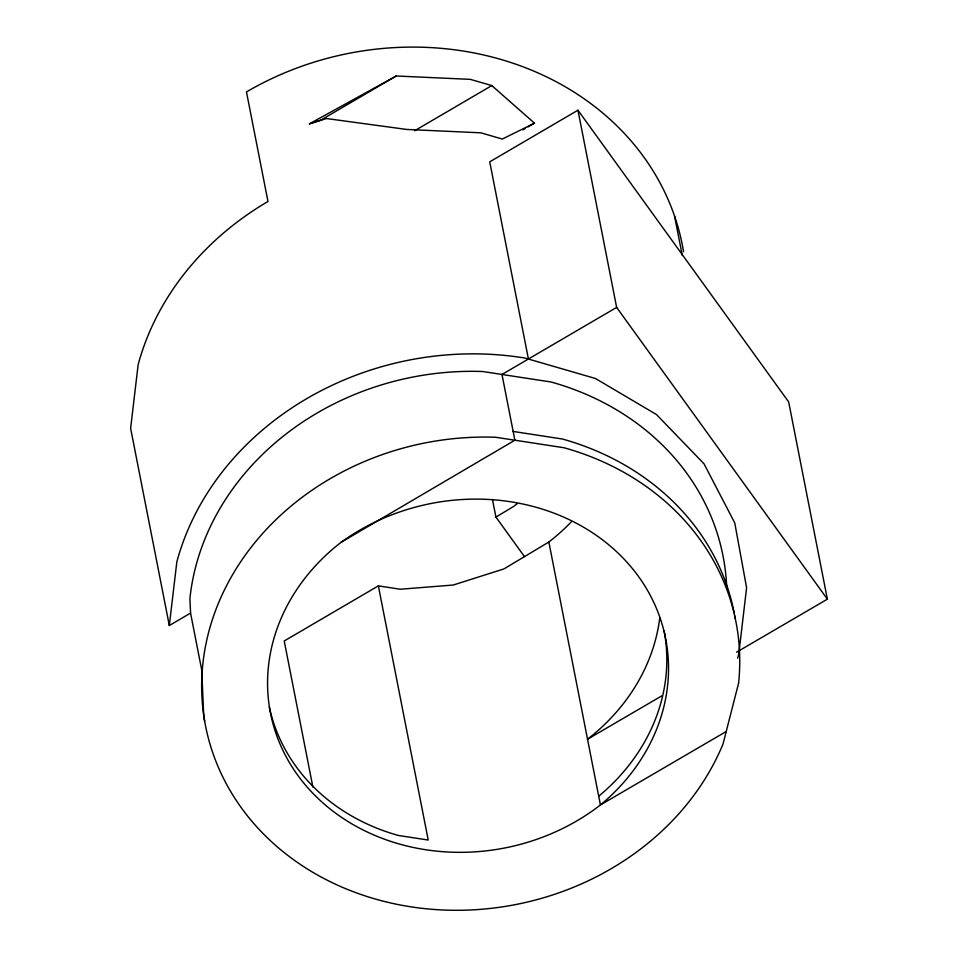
<?xml version="1.0" encoding="UTF-8"?>
<svg xmlns="http://www.w3.org/2000/svg" width="958" height="958" viewBox="0 0 958 958"><rect width="100%" height="100%" fill="white"/><g stroke="black" fill="none" stroke-linecap="round" stroke-linejoin="round"><path stroke-width="1.44" d="M726.655 586.488A270.264 235.225 -11.1 0 0 551.185 382.026L482.7 371.512A270.264 235.225 -11.1 0 0 189.912 598.463L190.558 613.084L169.315 625.526L176.835 561.891A290.214 252.589 -11.1 0 1 525.032 358.064L595.469 378.506L656.517 414.575L704.022 463.816L734.75 522.888L746.605 587.757L738.774 653.991A290.214 252.589 -11.1 0 1 737.6 658.218M726.224 731.505L600.427 804.96A204.054 177.601 -11.1 0 1 314.38 794.841A204.054 177.601 -11.1 0 1 340.976 542.384L514.877 440.213L501.98 374.47L616.641 307.41L577.949 110.206L489.73 161.842L528.421 359.046M524.481 556.622L495.921 517.069L513.668 506.435A148.73 129.45 -11.1 0 0 517.176 503.633M571.303 521.87A204.054 177.601 -11.1 0 1 548.85 542.024L503.968 568.908L453.302 585.015L400.312 589.242L378.362 585.877L284.227 640.986L312.883 787.057M396.229 75.993L320.786 120.145L309.398 123.845L396.229 75.993L470.354 79.358L491.801 85.573L534.48 123.163L528.038 126.935M414.563 130.791L491.801 85.573M522.876 129.953L525.451 128.444M661.978 695.759L587.529 739.229A204.054 177.601 -11.1 0 0 659.739 617.994M736.582 652.194L827.377 599.169L788.685 401.965L577.949 110.206M534.48 123.163L502.291 139.042L480.844 132.815L406.719 129.45L326.498 118.541L309.398 123.845M513.153 431.447L562.37 439.004A270.264 235.225 -11.1 0 1 734.187 612.88M616.641 307.41L827.377 599.169M674.564 216.125L682.3 255.57M548.85 542.024L600.427 804.96A204.174 177.709 -11.1 0 0 621.694 556.646A204.174 177.709 -11.1 0 0 340.976 542.384M492.472 499.537L495.921 517.069M378.362 585.877L428.226 840.046L398.468 835.484A204.054 177.601 -11.1 0 1 269.318 707.016M190.558 613.084L201.731 670.061L203.779 716.943A270.264 235.225 -11.1 0 0 204.665 721.206M169.315 625.526L130.623 428.322L138.144 364.687A290.214 252.589 -11.1 0 1 267.977 201.479L246.481 91.92A290.214 252.589 -11.1 0 1 683.569 251.75M734.726 615.731A270.264 235.225 -11.1 0 1 735.229 618.605M664.086 630.639A204.174 177.709 -11.1 0 1 598.714 796.194M738.594 683.162L723.015 744.031A270.264 235.225 -11.1 0 1 399.666 904.867A270.264 235.225 -11.1 0 1 206.006 643.62A270.264 235.225 -11.1 0 1 495.597 437.255L564.082 447.757A270.264 235.225 -11.1 0 1 738.594 683.162"/></g></svg>
